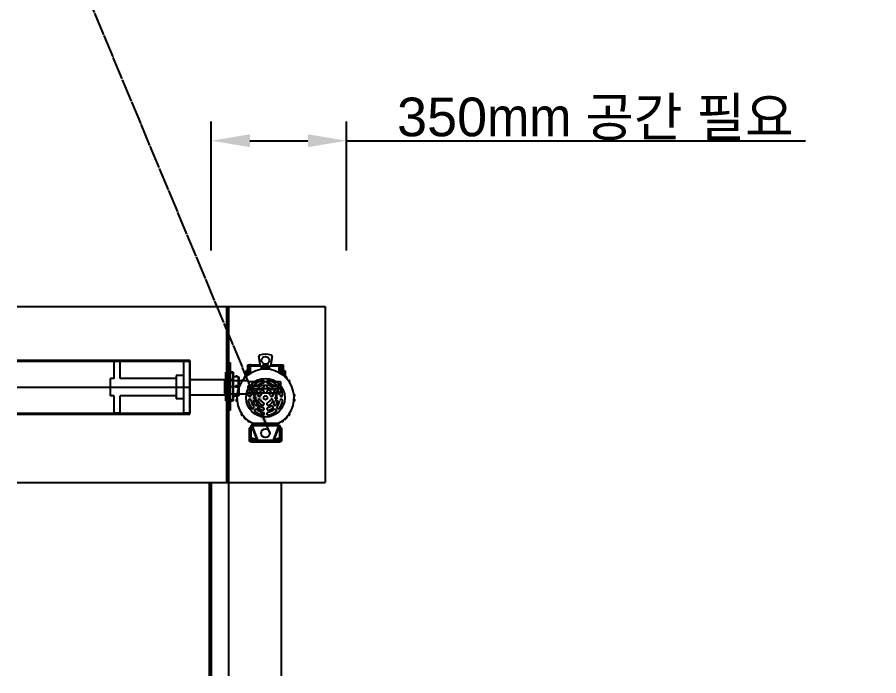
# Model space of a CAD drawing. Header units: millimetres. Extents: x 150937 to 394412, y 327166 to 584759.
# Drawn here: x 267111 to 269339, y 362486 to 364190 of the extents above; entities that cross this region are included whole.
import ezdxf

# ---------------------------------------------------------------- set-up
doc = ezdxf.new("R2010")
doc.units = ezdxf.units.MM
doc.linetypes.add('CEN', pattern=[62, 60, -1, 0, -1])
doc.layers.add('지시선', color=1, linetype='CEN', lineweight=20)
doc.layers.add('지시선문자', color=40, linetype='Continuous', lineweight=20)
doc.styles.get("Standard").update_dxf_attribs({"font": 'arial.ttf'})
doc.styles.add('돋움', font='')
doc.styles.get('돋움').set_extended_font_data('Dotum')
doc.dimstyles.new('ISO-25', dxfattribs={"dimtxt": 2.5, "dimasz": 2.5, "dimexe": 1.25, "dimexo": 0.625, "dimtad": 1, "dimtxsty": 'Standard', "dimcen": 2.5, "dimadec": 0, "dimazin": 0, "dimtfac": 1, "dimtmove": 0, "dimatfit": 3, "dimfxl": 0, "dimarcsym": 0})
doc.dimstyles.new('양쪽화살표지름', dxfattribs={"dimtxt": 3.5, "dimasz": 3.5, "dimexe": 2, "dimexo": 1.5, "dimgap": 0.8, "dimtad": 1, "dimdsep": 46, "dimtxsty": 'Standard', "dimcen": 0, "dimclrd": 1, "dimclre": 1, "dimclrt": 2, "dimazin": 2, "dimtfac": 1, "dimtmove": 0, "dimatfit": 1, "dimfxl": 0, "dimlwd": 25, "dimlwe": 25, "dimarcsym": 0})

# ---------------------------------------------------------------- blocks, each defined once
blk = doc.blocks.new('shaft_Motor')
for p, q in [((-195, 22.5), (-195, 67)), ((-180, 67), (-195, 67)), ((-180, 22.5), (-180, 67)), ((-15, -67), (-15, 67)), ((0, 67), (-15, 67)), ((0, 67), (0, -67)), ((0, -67), (0, 67)), ((-195, 22.5), (-205, 22.5)), ((-205, -22.5), (-205, 22.5)), ((-35, 22.5), (-180, 22.5)), ((-15, 30), (-35, 30)), ((-35, 30), (-35, -30)), ((0, 20), (90, 20)), ((90, 20), (90, -20)), ((90, 17.5), (150.3, 17.5)), ((150.3, 17.5), (150.3, 15)), ((150.3, 15), (235.3, 15)), ((150.3, 15), (235.3, 15)), ((150.3, 15), (235.3, 15)), ((235.3, 4), (154.3, 4)), ((235.3, 4), (154.3, 4)), ((235.3, 15), (235.3, -15)), ((0, -20), (90, -20)), ((90, -17.5), (150.3, -17.5)), ((150.3, -15), (235.3, -15)), ((150.3, -15), (150.3, -17.5)), ((235.3, -4), (154.3, -4)), ((-195, -22.5), (-205, -22.5)), ((-195, -67), (-195, -22.5)), ((-35, -22.5), (-180, -22.5)), ((-180, -67), (-180, -22.5)), ((-15, -30), (-35, -30)), ((-180, -67), (-195, -67)), ((0, -67), (-15, -67))]:
    blk.add_line(p, q)
blk.add_arc((154.3, 0), 4, 90, 270)
blk = doc.blocks.new('PF207')
at = {"color": 7, "linetype": 'Continuous', "lineweight": 25}
for p, q in [((-6.9, 61.1), (-12.2, 61.1)), ((-12.2, 0), (-12.2, 61.1)), ((-6.9, 61.1), (-6.9, 0)), ((-19.1, 37.4), (-19.1, 0)), ((0, 0), (0, 37.4)), ((-19.1, 0), (-19.1, -37.4)), ((-12.2, 0), (-19.1, 0)), ((-6.9, 0), (-12.2, 0)), ((-12.2, -61.1), (-12.2, 0)), ((-6.9, 0), (-6.9, -61.1)), ((0, 0), (-6.9, 0)), ((0, -37.4), (0, 0)), ((-12.2, -61.1), (-6.9, -61.1))]:
    blk.add_line(p, q, dxfattribs=at)
for start, end in [(93.9199, 104.2703), (75.7297, 86.0801), (255.7297, 266.0801), (273.9199, 284.2703)]:
    blk.add_arc((-9.5, 0), 38.6, start, end, dxfattribs=at)
blk = doc.blocks.new('SB207')
at = {"color": 7, "linetype": 'Continuous', "lineweight": 25}
for p, q in [((-32, 23.8), (-32, -23.8)), ((-30.9, 24.9), (-28.5, 24.9)), ((-30.9, 24.9), (-30.9, -24.9)), ((-28.4, 26.5), (-28.3, 26.6)), ((-28.4, 26.5), (-24.3, 26.5)), ((-28.4, 24.9), (-28.4, 26.5)), ((-28.3, 26.6), (-24.4, 26.6)), ((-24.3, 26.5), (-24.4, 26.6)), ((-24.3, 24.9), (-24.3, 26.5)), ((-24.2, 24.9), (-17, 24.9)), ((-17, 33.9), (-17, -33.9)), ((0, 33.9), (0, -33.9)), ((-28.4, 0), (-28.3, 0)), ((-27.8, 0), (-27.1, 1.3)), ((-27.1, -1.3), (-27.8, 0)), ((-27.1, 1.3), (-25.6, 1.3)), ((-25.6, 1.3), (-24.8, 0)), ((-24.8, 0), (-25.6, -1.3)), ((-24.3, 0), (-24.4, 0)), ((-15.7, 17.4), (-15.7, 17.3)), ((-14.1, 17.5), (-14.1, 17.4)), ((-25.6, -1.3), (-27.1, -1.3)), ((-30.9, -24.9), (-17, -24.9))]:
    blk.add_line(p, q, dxfattribs=at)
at = {"color": 8, "linetype": 'Continuous', "lineweight": 25, "flags": 128}
for points in [[(-14.9, 17.8), (-15.1, 17.8), (-15.3, 17.7), (-15.5, 17.6), (-15.6, 17.5), (-15.7, 17.4)], [(-14.9, 17.8), (-14.6, 17.8), (-14.4, 17.7), (-14.2, 17.6), (-14.1, 17.5), (-14.1, 17.4)]]:
    blk.add_lwpolyline(points, dxfattribs=at)
at = {"color": 7, "linetype": 'Continuous', "lineweight": 25}
for centre, radius, start, end in [((-30.9, 23.8), 1.11, 90, 180), ((-8.5, 17.9), 18.1, 113.3944, 118.0725), ((-8.5, 17.9), 18.1, 61.9275, 107.9883), ((-26.3, 0), 2.08, 0, 180), ((-26.3, 0), 2.08, 180, 0), ((-26.3, 0), 1.97, 0, 180), ((-26.3, 0), 1.97, 180, 0), ((-14.9, 17.4), 0.797, 36.225, 180), ((-14.9, 17.4), 0.797, 180, 217.8421), ((-30.9, -23.8), 1.11, 180, 270), ((-8.5, -17.9), 18.1, 241.9275, 298.0725)]:
    blk.add_arc(centre, radius, start, end, dxfattribs=at)
for points, knots in [([(-28.5, 24.9), (-28.5, 24.9), (-28.5, 24.9), (-28.4, 24.9), (-28.4, 24.9), (-28.4, 24.9), (-28.4, 24.9), (-28.3, 24.9), (-28.2, 24.9), (-28.1, 24.9), (-27.9, 24.9), (-27.5, 24.8), (-27.2, 24.8), (-26.8, 24.8), (-26.4, 24.8), (-25.9, 24.8), (-25.5, 24.8), (-25.2, 24.8), (-24.8, 24.9), (-24.6, 24.9), (-24.5, 24.9), (-24.4, 24.9), (-24.3, 24.9), (-24.2, 24.9), (-24.2, 24.9), (-24.2, 24.9)], [0, 0, 0, 0, 0.020614, 0.041068, 0.061446, 0.081834, 0.102318, 0.122983, 0.153783, 0.184691, 0.246129, 0.307831, 0.369636, 0.432049, 0.494822, 0.557905, 0.621181, 0.684275, 0.747518, 0.810551, 0.842266, 0.87388, 0.916083, 0.957875, 1, 1, 1, 1]), ([(-15.7, 34.5), (-15.7, 34.5), (-15.7, 34.5), (-15.7, 34.5), (-15.6, 34.5), (-15.6, 34.5), (-15.5, 34.6), (-15.4, 34.6), (-15.2, 34.7), (-14.9, 34.8), (-14.6, 34.9), (-14.3, 35), (-14.2, 35.1), (-14.1, 35.1), (-14.1, 35.1), (-14.1, 35.1), (-14.1, 35.1)], [0, 0, 0, 0, 0.029313, 0.058422, 0.08764, 0.117277, 0.177636, 0.23897, 0.36673, 0.499166, 0.631346, 0.75887, 0.820337, 0.881188, 0.940729, 1, 1, 1, 1]), ([(-24.2, 0), (-24.2, 0), (-24.2, 0.1), (-24.2, 0.3), (-24.2, 0.4), (-24.3, 0.5), (-24.3, 0.7), (-24.4, 0.9), (-24.6, 1.2), (-24.8, 1.5), (-25.1, 1.8), (-25.5, 2), (-25.9, 2.1), (-26.3, 2.1), (-26.7, 2.1), (-27.2, 2), (-27.5, 1.8), (-27.8, 1.5), (-28.1, 1.2), (-28.3, 0.9), (-28.4, 0.5), (-28.4, 0.3), (-28.5, 0.1), (-28.5, 0)], [0, 0, 0, 0, 0.020773, 0.041403, 0.061978, 0.082586, 0.103316, 0.124254, 0.186582, 0.249087, 0.311667, 0.374552, 0.437154, 0.499776, 0.561731, 0.625149, 0.687977, 0.750478, 0.81314, 0.875618, 0.917329, 0.958553, 1, 1, 1, 1]), ([(-28.5, 0), (-28.5, 0), (-28.5, -0.1), (-28.4, -0.3), (-28.4, -0.4), (-28.4, -0.5), (-28.3, -0.7), (-28.3, -0.9), (-28.1, -1.2), (-27.8, -1.5), (-27.5, -1.8), (-27.2, -2), (-26.8, -2.1), (-26.3, -2.1), (-25.9, -2.1), (-25.5, -2), (-25.1, -1.8), (-24.8, -1.5), (-24.6, -1.2), (-24.4, -0.9), (-24.3, -0.5), (-24.2, -0.3), (-24.2, -0.1), (-24.2, 0)], [0, 0, 0, 0, 0.02078, 0.041417, 0.061999, 0.082615, 0.103352, 0.124298, 0.186627, 0.249133, 0.3117, 0.374573, 0.437162, 0.499771, 0.561713, 0.625118, 0.687934, 0.750423, 0.813087, 0.875567, 0.917295, 0.958536, 1, 1, 1, 1]), ([(-15.7, 17.3), (-15.7, 17.2), (-15.7, 17.2), (-15.7, 17.1), (-15.6, 17.1), (-15.6, 17), (-15.5, 16.9), (-15.4, 16.8), (-15.2, 16.7), (-14.9, 16.7), (-14.6, 16.8), (-14.3, 17), (-14.2, 17.2), (-14.1, 17.3), (-14.1, 17.4), (-14.1, 17.5), (-14.1, 17.6)], [0, 0, 0, 0, 0.02938, 0.058534, 0.087777, 0.117425, 0.177607, 0.238635, 0.366691, 0.49907, 0.631513, 0.759071, 0.820663, 0.881746, 0.940965, 1, 1, 1, 1]), ([(-14.1, 17.6), (-14.1, 17.6), (-14.1, 17.7), (-14.1, 17.8), (-14.2, 17.9), (-14.3, 18), (-14.4, 18), (-14.4, 18)], [0, 0, 0, 0, 0.196219, 0.397516, 0.604694, 0.818489, 1, 1, 1, 1])]:
    blk.add_open_spline(points, degree=3, knots=knots, dxfattribs=at)
blk = doc.blocks.new('bearing_pf207')
for name, p in [('PF207', (0, 0)), ('SB207', (-1, 0))]:
    blk.add_blockref(name, p)
blk = doc.blocks.new('C3DRUMRIGHT')
for p, q in [((-501.7, 455.8), (294.4, 455.8)), ((40, 455.8), (40, 0)), ((45, 455.8), (45, 0)), ((294.4, 455.8), (294.4, 0)), ((-501.7, 316.8), (-55.6, 316.8)), ((-501.7, 314.3), (-55.6, 314.3)), ((-55.6, 176.8), (-55.6, 316.8)), ((-501.7, 246.8), (-55.6, 246.8)), ((-501.7, 179.3), (-55.6, 179.3)), ((-501.7, 176.8), (-55.6, 176.8)), ((-501.7, 0), (294.4, 0)), ((-5.6, 0), (-5.6, -500)), ((0, 0), (0, -500)), ((44.8, 0), (44.9, -500)), ((180.6, 0), (180.6, -500))]:
    blk.add_line(p, q)
at = {"color": 7, "linetype": 'Continuous', "lineweight": 25}
for p, q in [((127.6, 301.4), (123.5, 326.3)), ((157.4, 326.3), (153.3, 301.4)), ((94.4, 277.3), (94.4, 304.8)), ((94.4, 304.8), (127.1, 304.8)), ((94.4, 294.8), (100.9, 294.8)), ((98.9, 280.6), (98.9, 304.6)), ((100.9, 304.6), (98.9, 304.6)), ((100.1, 302.2), (127.5, 302.2)), ((100.9, 304.6), (100.9, 304.8)), ((100.9, 299), (100.9, 281.9)), ((132.9, 300.4), (129.7, 300.4)), ((130.4, 298.4), (150.4, 298.4)), ((130.4, 295.2), (130.4, 298.4)), ((136.9, 295.2), (130.4, 295.2)), ((131.9, 292.8), (132, 294.2)), ((133.9, 303.7), (132.9, 303.1)), ((132.9, 299), (132.9, 303.1)), ((147.9, 299), (132.9, 299)), ((146.9, 303.7), (133.9, 303.7)), ((134.6, 299), (134.6, 298.4)), ((135.4, 295.2), (135.4, 298.4)), ((136.4, 295.2), (136.4, 293.2)), ((136.4, 294.2), (144.4, 294.2)), ((140.4, 303.7), (136.7, 303.1)), ((136.7, 299), (136.7, 303.1)), ((136.9, 298.4), (136.9, 295.2)), ((144.2, 303.1), (140.4, 303.7)), ((143.9, 295.2), (143.9, 298.4)), ((150.4, 295.2), (143.9, 295.2)), ((144.2, 299), (144.2, 303.1)), ((144.4, 293.2), (144.4, 295.2)), ((145.4, 298.4), (145.4, 295.2)), ((146.3, 298.4), (146.3, 299)), ((147.9, 303.1), (146.9, 303.7)), ((147.9, 299), (147.9, 303.1)), ((151.2, 300.4), (147.9, 300.4)), ((148.9, 294.2), (149, 292.8)), ((150.4, 298.4), (150.4, 295.2)), ((153.4, 302.2), (175.4, 302.2)), ((153.8, 304.8), (186.4, 304.8)), ((175.4, 304.8), (175.4, 284.5)), ((180.1, 302.1), (175.4, 302.1)), ((177.9, 283.1), (177.9, 296.5)), ((179.9, 295), (180, 295.3)), ((179.9, 295), (179.9, 281.9)), ((186.4, 292.8), (179.9, 292.8)), ((181.7, 304.8), (181.9, 304.8)), ((181.9, 304.8), (181.9, 280.6)), ((186.4, 304.8), (186.4, 277.3)), ((84.4, 267.7), (84.4, 268.3)), ((85, 268.3), (84.4, 268.3)), ((90.4, 289.3), (89.4, 288.3)), ((89.4, 275), (89.4, 288.3)), ((94.4, 289.3), (90.4, 289.3)), ((90.4, 275.2), (90.4, 289.3)), ((91.4, 275.3), (92.1, 275.3)), ((91.4, 275.3), (91.4, 274.8)), ((95.4, 278.1), (95.4, 280.5)), ((96.2, 281.3), (98.1, 281.3)), ((182.7, 281.3), (184.6, 281.3)), ((185.4, 280.5), (185.4, 278.1)), ((190.4, 289.3), (186.4, 289.3)), ((188.8, 275.3), (189.4, 275.3)), ((189.4, 274.8), (189.4, 275.3)), ((191.4, 288.3), (190.4, 289.3)), ((190.4, 289.3), (190.4, 275.2)), ((191.4, 288.3), (191.4, 275)), ((196.4, 268.3), (195.9, 268.3)), ((196.4, 268.3), (196.4, 267.7)), ((78.4, 261.6), (78.4, 263.5)), ((79.2, 264.3), (81.7, 264.3)), ((197, 267), (197, 267)), ((199.2, 264.3), (201.6, 264.3)), ((202.4, 263.5), (202.4, 261.6)), ((66.5, 223.3), (64.5, 223.3)), ((65.6, 227.8), (66.9, 227.9)), ((213.9, 227.9), (216, 227.7)), ((216.3, 223.3), (214.3, 223.3)), ((64.5, 215.3), (66.5, 215.3)), ((66.9, 210.8), (65.6, 210.9)), ((216, 210.9), (213.9, 210.8)), ((214.3, 215.3), (216.3, 215.3)), ((78.4, 175.1), (78.4, 177)), ((81.7, 174.3), (79.2, 174.3)), ((84.4, 170.3), (84.4, 170.9)), ((84.4, 170.3), (85, 170.3)), ((91.4, 163.9), (91.4, 163.3)), ((92.1, 163.3), (91.4, 163.3)), ((95.4, 158.1), (95.4, 160.6)), ((98.1, 157.3), (96.2, 157.3)), ((184.6, 157.3), (182.7, 157.3)), ((185.4, 160.6), (185.4, 158.1)), ((189.4, 163.3), (188.8, 163.3)), ((189.4, 163.3), (189.4, 163.9)), ((195.9, 170.3), (196.4, 170.3)), ((196.4, 170.9), (196.4, 170.3)), ((201.6, 174.3), (199.2, 174.3)), ((202.4, 177), (202.4, 175.1)), ((97.9, 138.4), (97.9, 109.5)), ((98.7, 111.1), (98.7, 138.4)), ((99.9, 136.3), (99.9, 109.6)), ((101.9, 114.9), (101.9, 136.2)), ((103.1, 144.5), (102.9, 144.8)), ((102.9, 115.8), (102.9, 144.8)), ((103.5, 144.3), (103.1, 144.5)), ((103.5, 115.3), (103.5, 144.3)), ((104.6, 148.5), (104.4, 148.4)), ((104.5, 146.5), (105.9, 147)), ((104.5, 146.5), (118.1, 109.9)), ((104.6, 148.5), (105.9, 147)), ((105.9, 147), (120, 109.2)), ((107.9, 147.8), (107.9, 153.3)), ((107.9, 149.8), (172.9, 149.8)), ((107.9, 147.8), (172.9, 147.8)), ((115.4, 149.8), (115.4, 153.3)), ((160.9, 109.2), (175, 147)), ((162.8, 109.9), (176.4, 146.5)), ((165.4, 149.8), (165.4, 153.3)), ((172.9, 147.8), (172.9, 153.3)), ((175, 147), (176.3, 148.5)), ((175, 147), (176.4, 146.5)), ((176.5, 148.4), (176.3, 148.5)), ((177.8, 144.5), (177.4, 144.3)), ((177.4, 144.3), (177.4, 115.3)), ((177.8, 144.5), (177.9, 144.8)), ((177.9, 115.8), (177.9, 144.8)), ((178.9, 136.2), (178.9, 114.9)), ((180.9, 109.5), (180.9, 136.3)), ((182.1, 138.4), (182.1, 111)), ((182.9, 109.5), (182.9, 138.4)), ((117.4, 108.7), (102.8, 114.1)), ((118.1, 109.9), (103.5, 115.3)), ((177.4, 115.3), (162.8, 109.9)), ((178.1, 114.1), (163.5, 108.7)), ((172.7, 108.3), (106.4, 108.3)), ((106.4, 108), (174.4, 108)), ((106.4, 105.6), (106.4, 108)), ((106.4, 106.4), (174.4, 106.4)), ((106.4, 105.6), (174.4, 105.6)), ((114.8, 105.6), (114.9, 105.5)), ((116.9, 105.5), (116.9, 105.6)), ((163.3, 105.5), (116.9, 105.5)), ((118.1, 109.9), (119, 109.4)), ((120, 109.2), (119, 109.4)), ((120, 109.2), (160.9, 109.2)), ((160.9, 108.3), (120, 108.3)), ((161.9, 109.4), (160.9, 109.2)), ((161.9, 109.4), (162.8, 109.9)), ((163.3, 105.5), (163.3, 105.6)), ((165.3, 105.5), (165.5, 105.6)), ((174.4, 108), (174.4, 105.6))]:
    blk.add_line(p, q, dxfattribs=at)
at = {"color": 7, "linetype": 'Continuous', "lineweight": 25, "flags": 128}
for points in [[(102.9, 143.3), (102.8, 143.2), (101.1, 142.4), (99.7, 141.4), (98.7, 140.5), (98.1, 139.4), (97.9, 138.4)], [(98.7, 138.4), (98.9, 139.4), (99.5, 140.4), (100.5, 141.3), (101.8, 142.2), (102.9, 142.8)], [(102.9, 140.8), (101.8, 140.2), (100.5, 139.3), (99.5, 138.3), (98.9, 137.3), (98.7, 136.3)], [(182.9, 138.4), (182.7, 139.4), (182.1, 140.5), (181.1, 141.4), (179.8, 142.4), (178.1, 143.2), (177.9, 143.3)], [(177.9, 142.8), (179.1, 142.2), (180.4, 141.3), (181.4, 140.4), (181.9, 139.4), (182.1, 138.4)], [(182.1, 136.3), (181.9, 137.3), (181.4, 138.3), (180.4, 139.3), (179.1, 140.2), (177.9, 140.8)], [(97.9, 111.1), (98.1, 110.5), (98.6, 109.9), (99.4, 109.4), (100.4, 108.9), (101.7, 108.5), (103.2, 108.2), (104.8, 108), (106.4, 108)], [(97.9, 109.5), (98.1, 108.9), (98.6, 108.3), (99.4, 107.8), (100.4, 107.3), (101.7, 106.9), (103.2, 106.6), (104.8, 106.4), (106.4, 106.4)], [(106.4, 108.3), (104.9, 108.3), (103.5, 108.5), (102.2, 108.7), (101, 109.1), (100, 109.5), (99.3, 110), (98.9, 110.6), (98.7, 111.1)], [(99.9, 110.1), (100.1, 109.5), (100.1, 109.5)], [(182.1, 111), (181.9, 110.4), (181.4, 109.8), (180.5, 109.3), (179.2, 108.8), (177.8, 108.5), (176.1, 108.3), (174.4, 108.2), (172.7, 108.3)], [(174.4, 108), (176.1, 108), (177.7, 108.2), (179.2, 108.5), (180.4, 108.9), (181.5, 109.4), (182.3, 109.9), (182.8, 110.5), (182.9, 111.1)], [(174.4, 106.4), (176.1, 106.4), (177.7, 106.6), (179.2, 106.9), (180.4, 107.3), (181.5, 107.8), (182.3, 108.3), (182.8, 108.9), (182.9, 109.5)], [(180.7, 109.4), (180.8, 109.5), (180.9, 110.1)]]:
    blk.add_lwpolyline(points, dxfattribs=at)
at = {"color": 7, "linetype": 'Continuous', "lineweight": 25}
for centre, radius in [((140.4, 316.4), 10), ((140.4, 219.3), 50), ((140.4, 219.3), 5), ((112.9, 219.3), 2.75), ((167.9, 219.3), 2.75), ((140.4, 127.7), 11.5)]:
    blk.add_circle(centre, radius, dxfattribs=at)
for centre, radius, start, end in [((126.4, 326.8), 3, 111.0372, 189.4323), ((140.4, 290.4), 42, 68.9628, 111.0372), ((154.4, 326.8), 3, 350.5677, 68.9628), ((140.4, 219.3), 74, 296.888, 243.112), ((127.4, 298.4), 3, 41.8103, 86.5697), ((132.8, 294.1), 0.8, 95.8268, 175.8213), ((140.4, 219.3), 76, 93.017, 95.8268), ((140.4, 219.3), 76, 84.1732, 86.983), ((148.1, 294.1), 0.8, 4.1787, 84.1732), ((153.4, 298.4), 3, 93.4303, 138.1897), ((91.4, 268.3), 7, 90, 180), ((96.2, 280.5), 0.8, 90, 180), ((98.1, 280.5), 0.8, 4.7328, 90), ((182.7, 280.5), 0.8, 90, 175.2672), ((184.6, 280.5), 0.8, 0, 90), ((189.4, 268.3), 7, 0, 90), ((79.2, 263.5), 0.8, 90, 180), ((79.2, 261.6), 0.8, 180, 265.2672), ((140.4, 219.3), 45, 143.3129, 170.2892), ((107.2, 244.1), 3.5, 323.3129, 143.3129), ((115.6, 252.6), 3.5, 126.6871, 306.6871), ((140.4, 219.3), 45, 99.7108, 126.6871), ((140.4, 219.3), 38, 99.7108, 126.6871), ((124.3, 244), 3.5, 123.2647, 303.2647), ((140.4, 219.3), 33, 103.7265, 123.2647), ((133.4, 248), 3.5, 283.7265, 103.7265), ((133.4, 260.2), 3.5, 279.7108, 99.7108), ((147.4, 260.2), 3.5, 80.2892, 260.2892), ((147.4, 248), 3.5, 76.2735, 256.2735), ((140.4, 219.3), 38, 53.3129, 80.2892), ((140.4, 219.3), 45, 53.3129, 80.2892), ((140.4, 219.3), 33, 56.7353, 76.2735), ((156.6, 244), 3.5, 236.7353, 56.7353), ((165.2, 252.6), 3.5, 233.3129, 53.3129), ((173.7, 244.1), 3.5, 36.6871, 216.6871), ((140.4, 219.3), 45, 9.7108, 36.6871), ((201.6, 263.5), 0.8, 0, 90), ((201.6, 261.6), 0.8, 274.7328, 0), ((140.4, 219.3), 76, 174.1732, 176.983), ((65.6, 227), 0.8, 94.1787, 174.1732), ((99.5, 226.3), 3.5, 170.2892, 350.2892), ((140.4, 219.3), 38, 143.3129, 170.2892), ((112.5, 228.8), 3.5, 161.214, 341.214), ((140.4, 219.3), 33, 146.7353, 161.214), ((115.8, 235.5), 3.5, 326.7353, 146.7353), ((140.4, 219.3), 26, 146.7353, 161.214), ((124.4, 226.3), 3.5, 156.4218, 336.4218), ((140.4, 219.3), 21, 113.5782, 156.4218), ((140.4, 219.3), 26, 103.7265, 123.2647), ((140.4, 219.3), 14, 113.5782, 156.4218), ((133.4, 235.4), 3.5, 293.5782, 113.5782), ((147.4, 235.4), 3.5, 66.4218, 246.4218), ((140.4, 219.3), 14, 23.5782, 66.4218), ((140.4, 219.3), 26, 56.7353, 76.2735), ((140.4, 219.3), 21, 23.5782, 66.4218), ((156.5, 226.3), 3.5, 203.5782, 23.5782), ((165.1, 235.5), 3.5, 33.2647, 213.2647), ((140.4, 219.3), 26, 18.786, 33.2647), ((168.4, 228.8), 3.5, 198.786, 18.786), ((140.4, 219.3), 33, 18.786, 33.2647), ((140.4, 219.3), 38, 9.7108, 36.6871), ((181.3, 226.3), 3.5, 189.7108, 9.7108), ((140.4, 219.3), 76, 3.017, 6.3332), ((140.4, 219.3), 76, 183.017, 185.8268), ((65.6, 211.7), 0.8, 185.8268, 265.8213), ((99.5, 212.3), 3.5, 9.7108, 189.7108), ((140.4, 219.3), 45, 189.7108, 216.6871), ((140.4, 219.3), 38, 189.7108, 216.6871), ((112.5, 209.8), 3.5, 18.786, 198.786), ((140.4, 219.3), 33, 198.786, 213.2647), ((115.8, 203.1), 3.5, 213.2647, 33.2647), ((140.4, 219.3), 26, 198.786, 213.2647), ((124.4, 212.3), 3.5, 23.5782, 203.5782), ((140.4, 219.3), 21, 203.5782, 246.4218), ((140.4, 219.3), 14, 203.5782, 246.4218), ((133.4, 203.3), 3.5, 246.4218, 66.4218), ((147.4, 203.3), 3.5, 113.5782, 293.5782), ((140.4, 219.3), 14, 293.5782, 336.4218), ((140.4, 219.3), 21, 293.5782, 336.4218), ((156.5, 212.3), 3.5, 336.4218, 156.4218), ((165.1, 203.1), 3.5, 146.7353, 326.7353), ((140.4, 219.3), 26, 326.7353, 341.214), ((168.4, 209.8), 3.5, 341.214, 161.214), ((140.4, 219.3), 33, 326.7353, 341.214), ((140.4, 219.3), 38, 323.3129, 350.2892), ((140.4, 219.3), 45, 323.3129, 350.2892), ((181.3, 212.3), 3.5, 350.2892, 170.2892), ((140.4, 219.3), 76, 353.6668, 356.983), ((107.2, 194.5), 3.5, 216.6871, 36.6871), ((115.6, 186), 3.5, 53.3129, 233.3129), ((140.4, 219.3), 45, 233.3129, 260.2892), ((140.4, 219.3), 38, 233.3129, 260.2892), ((124.3, 194.7), 3.5, 56.7353, 236.7353), ((140.4, 219.3), 33, 236.7353, 256.2735), ((140.4, 219.3), 26, 236.7353, 256.2735), ((133.4, 190.7), 3.5, 256.2735, 76.2735), ((133.4, 178.4), 3.5, 260.2892, 80.2892), ((147.4, 190.7), 3.5, 103.7265, 283.7265), ((147.4, 178.4), 3.5, 99.7108, 279.7108), ((140.4, 219.3), 26, 283.7265, 303.2647), ((140.4, 219.3), 38, 279.7108, 306.6871), ((140.4, 219.3), 45, 279.7108, 306.6871), ((140.4, 219.3), 33, 283.7265, 303.2647), ((156.6, 194.7), 3.5, 303.2647, 123.2647), ((165.2, 186), 3.5, 306.6871, 126.6871), ((173.7, 194.5), 3.5, 143.3129, 323.3129), ((79.2, 177), 0.8, 94.7328, 180), ((79.2, 175.1), 0.8, 180, 270), ((91.4, 170.3), 7, 180, 270), ((96.2, 158.1), 0.8, 180, 270), ((98.1, 158.1), 0.8, 270, 355.2672), ((182.7, 158.1), 0.8, 184.7328, 270), ((184.6, 158.1), 0.8, 270, 0), ((189.4, 170.3), 7, 270, 0), ((201.6, 175.1), 0.8, 270, 0), ((201.6, 177), 0.8, 0, 85.2672), ((104.9, 135.6), 5.03, 113.0736, 171.169), ((102, 137.1), 0.966, 267.9612, 357.8047), ((107.9, 144.8), 5, 90, 132.2044), ((172.9, 144.8), 5, 47.7956, 90), ((176, 135.6), 5.03, 8.831, 66.9264), ((178.9, 137.1), 0.966, 182.1953, 272.0388), ((102, 115.8), 0.966, 267.9612, 357.8047), ((102.2, 115.2), 1.3, 297.0934, 1.5071), ((103.6, 116), 0.736, 195.8583, 260.4687), ((177.2, 116), 0.736, 279.5313, 344.1417), ((178.6, 115.2), 1.3, 178.4929, 242.9066), ((178.9, 115.8), 0.966, 182.1953, 272.0388)]:
    blk.add_arc(centre, radius, start, end, dxfattribs=at)
for points, knots in [([(98.9, 304.6), (98.9, 304.6), (99, 304.6), (99, 304.6), (99, 304.6), (99.1, 304.5), (99.2, 304.4), (99.5, 304.1), (99.8, 303.4), (100, 302.6), (100.1, 302.2)], [0, 0, 0, 0, 0.002452, 0.005692, 0.011871, 0.035325, 0.128205, 0.297768, 0.643937, 1, 1, 1, 1]), ([(100.1, 302.2), (100.2, 301.8), (100.5, 301), (100.9, 299.9), (100.9, 299.3), (100.9, 299)], [0, 0, 0, 0, 0.389976, 0.779559, 1, 1, 1, 1]), ([(129.7, 300.4), (129.8, 300.2), (130.1, 299.9), (130.3, 299.4), (130.4, 298.9), (130.4, 298.6), (130.4, 298.4), (130.4, 298.4), (130.4, 298.4)], [0, 0, 0, 0, 0.199914, 0.400833, 0.526397, 0.72358, 0.920456, 1, 1, 1, 1]), ([(136.7, 303.1), (136.4, 303.3), (135.7, 303.6), (134.4, 303.8), (133.5, 303.4), (132.9, 303.1)], [0, 0, 0, 0, 0.26498, 0.535708, 1, 1, 1, 1]), ([(136.9, 295.2), (136.9, 295.2), (136.9, 295), (136.9, 294.9), (136.8, 294.8), (136.7, 294.8), (136.5, 294.7), (136.5, 294.7), (136.4, 294.7)], [0, 0, 0, 0, 0.218776, 0.437732, 0.503698, 0.715194, 0.926706, 1, 1, 1, 1]), ([(144.4, 294.7), (144.4, 294.7), (144.3, 294.7), (144.2, 294.8), (144.1, 294.9), (144, 295), (143.9, 295.1), (143.9, 295.2), (143.9, 295.2)], [0, 0, 0, 0, 0.2111893, 0.4223746, 0.4962637, 0.7109101, 0.9254329, 1, 1, 1, 1]), ([(147.9, 303.1), (147.6, 303.3), (147, 303.6), (145.7, 303.8), (144.8, 303.4), (144.2, 303.1)], [0, 0, 0, 0, 0.26498, 0.535708, 1, 1, 1, 1]), ([(150.4, 298.4), (150.4, 298.4), (150.4, 298.5), (150.5, 298.8), (150.5, 299.1), (150.6, 299.5), (150.8, 300), (151.1, 300.3), (151.2, 300.4)], [0, 0, 0, 0, 0.202171, 0.404439, 0.473483, 0.655916, 0.838356, 1, 1, 1, 1]), ([(177.9, 296.5), (178, 297), (178.1, 297.9), (178.8, 299.3), (179.6, 300.7), (179.9, 301.6), (180.1, 302.1)], [0, 0, 0, 0, 0.248462, 0.499814, 0.751513, 1, 1, 1, 1]), ([(180, 295.3), (180, 295.9), (180.1, 297.4), (180.7, 299.6), (180.9, 301.1), (181, 301.8)], [0, 0, 0, 0, 0.260039, 0.616145, 1, 1, 1, 1]), ([(180.1, 302.1), (180.1, 302.5), (180.3, 303.4), (180.4, 303.9), (180.5, 304.1)], [0, 0, 0, 0, 0.528048, 1, 1, 1, 1]), ([(180.1, 302.1), (180.3, 302.1), (180.6, 302), (180.9, 301.9), (181, 301.8)], [0, 0, 0, 0, 0.5597108, 1, 1, 1, 1]), ([(180.5, 304.1), (180.6, 304.3), (180.8, 304.7), (181.3, 304.8), (181.5, 304.8)], [0, 0, 0, 0, 0.503873, 1, 1, 1, 1]), ([(181, 301.8), (181, 302.3), (181.1, 303.1), (181.2, 303.9), (181.3, 304.4), (181.5, 304.7), (181.6, 304.8), (181.7, 304.8)], [0, 0, 0, 0, 0.266323, 0.504934, 0.676408, 0.839465, 1, 1, 1, 1]), ([(181.7, 304.8), (181.7, 304.8), (181.6, 304.8), (181.5, 304.8), (181.5, 304.8)], [0, 0, 0, 0, 0.559979, 1, 1, 1, 1]), ([(102.9, 138.3), (102.7, 138), (102.1, 137.3), (102, 136.6), (101.9, 136.2)], [0, 0, 0, 0, 0.4349121, 1, 1, 1, 1]), ([(102.9, 144.8), (103, 145.1), (103, 145.8), (103.4, 147.1), (104, 147.9), (104.4, 148.4)], [0, 0, 0, 0, 0.232172, 0.482812, 1, 1, 1, 1]), ([(103.5, 144.3), (103.5, 144.5), (103.6, 144.9), (103.8, 145.8), (104.2, 146.2), (104.5, 146.5)], [0, 0, 0, 0, 0.2175721, 0.4607654, 1, 1, 1, 1]), ([(104.6, 148.5), (104.5, 148.4), (104.3, 148.2), (104.2, 147.6), (104.2, 147.1), (104.4, 146.7), (104.5, 146.5)], [0, 0, 0, 0, 0.243425, 0.5, 0.756575, 1, 1, 1, 1]), ([(107, 153.3), (110.2, 153.3), (116.6, 153.3), (126.6, 153.3), (136.7, 153.3), (145.7, 153.3), (153.7, 153.3), (160.4, 153.3), (167.2, 153.3), (171.7, 153.3), (173.9, 153.3)], [0, 0, 0, 0, 0.146909, 0.293776, 0.444213, 0.594636, 0.695424, 0.79622, 0.898105, 1, 1, 1, 1]), ([(176.3, 148.5), (176.4, 148.4), (176.6, 148.2), (176.7, 147.6), (176.6, 147.1), (176.5, 146.7), (176.4, 146.5)], [0, 0, 0, 0, 0.243425, 0.5, 0.756575, 1, 1, 1, 1]), ([(176.4, 146.5), (176.6, 146.2), (177, 145.8), (177.3, 144.9), (177.3, 144.5), (177.4, 144.3)], [0, 0, 0, 0, 0.539235, 0.782428, 1, 1, 1, 1]), ([(176.5, 148.4), (176.9, 147.9), (177.5, 147.1), (177.9, 145.8), (177.9, 145.1), (177.9, 144.8)], [0, 0, 0, 0, 0.517188, 0.767824, 1, 1, 1, 1]), ([(178.9, 136.2), (178.9, 136.6), (178.8, 137.3), (178.2, 138), (177.9, 138.3)], [0, 0, 0, 0, 0.610272, 1, 1, 1, 1]), ([(97.9, 109.5), (98, 109.3), (98, 108.7), (98.5, 108), (99.1, 107.4), (99.8, 106.9), (100.8, 106.4), (101.9, 106.1), (103, 105.9), (104, 105.7), (105.1, 105.6), (105.9, 105.6), (106.4, 105.6)], [0, 0, 0, 0, 0.091048, 0.190744, 0.299061, 0.401299, 0.503204, 0.629091, 0.729599, 0.805691, 0.879053, 1, 1, 1, 1]), ([(114.9, 105.5), (115.2, 105.5), (115.8, 105.5), (116.5, 105.5), (116.9, 105.5)], [0, 0, 0, 0, 0.47449, 1, 1, 1, 1]), ([(120, 108.3), (119.7, 108.3), (119.3, 108.3), (118.3, 108.4), (117.8, 108.6), (117.4, 108.7)], [0, 0, 0, 0, 0.2395524, 0.4913686, 1, 1, 1, 1]), ([(163.5, 108.7), (163.1, 108.6), (162.5, 108.4), (161.6, 108.3), (161.1, 108.3), (160.9, 108.3)], [0, 0, 0, 0, 0.5086314, 0.7604476, 1, 1, 1, 1]), ([(163.3, 105.5), (163.7, 105.5), (164.4, 105.5), (165, 105.5), (165.3, 105.5)], [0, 0, 0, 0, 0.483244, 1, 1, 1, 1]), ([(174.4, 105.6), (175, 105.6), (175.7, 105.6), (176.8, 105.7), (177.7, 105.8), (178.7, 106), (179.6, 106.3), (180.5, 106.6), (181.2, 107), (181.9, 107.5), (182.4, 108), (182.8, 108.7), (183, 109.2), (182.9, 109.5), (182.9, 109.5)], [0, 0, 0, 0, 0.128718, 0.180091, 0.264244, 0.349367, 0.438729, 0.529964, 0.622628, 0.716674, 0.810814, 0.901951, 0.992644, 1, 1, 1, 1])]:
    blk.add_open_spline(points, degree=3, knots=knots, dxfattribs=at)
for points in [[(179.4, 296), (179.3, 296.1), (179.1, 296.2), (178.7, 296.4), (178.3, 296.5), (178.1, 296.5), (177.9, 296.5)], [(179.4, 296), (179.4, 296), (179.6, 295.8), (179.8, 295.5), (179.9, 295.3), (179.9, 295.1), (179.9, 295)], [(105.9, 147), (106.2, 147.3), (106.8, 147.7), (107.6, 147.8), (107.9, 147.8)], [(172.9, 147.8), (173.3, 147.8), (174.1, 147.7), (174.7, 147.3), (175, 147)], [(102.8, 114.1), (102.6, 114.2), (102.1, 114.4), (102, 114.7), (101.9, 114.9)], [(178.9, 114.9), (178.9, 114.7), (178.8, 114.4), (178.3, 114.2), (178.1, 114.1)], [(117.9, 109.1), (117.9, 109.1), (117.8, 109), (117.7, 108.8), (117.5, 108.7), (117.4, 108.7), (117.4, 108.7)], [(118.1, 109.9), (118.1, 109.8), (118.1, 109.7), (118, 109.5), (118, 109.3), (117.9, 109.2), (117.9, 109.1)], [(120, 108.6), (120, 108.7), (120, 108.9), (120, 109.1), (120, 109.2)], [(120, 108.3), (120, 108.3), (120, 108.4), (120, 108.6), (120, 108.6)], [(160.9, 109.2), (160.9, 109.1), (160.9, 108.9), (160.9, 108.7), (160.9, 108.6)], [(160.9, 108.6), (160.9, 108.6), (160.9, 108.4), (160.9, 108.3), (160.9, 108.3)], [(163, 109.1), (163, 109.2), (162.9, 109.3), (162.8, 109.5), (162.8, 109.7), (162.8, 109.8), (162.8, 109.9)], [(163.5, 108.7), (163.4, 108.7), (163.3, 108.7), (163.2, 108.8), (163.1, 109), (163, 109.1), (163, 109.1)]]:
    blk.add_open_spline(points, degree=3, dxfattribs=at)
blk.add_blockref('shaft_Motor', (-55.6, 246.8))
at = {"xscale": -1}
blk.add_blockref('bearing_pf207', (38.1, 248.6), dxfattribs=at)
blk = doc.blocks.new('*D189')
at = {"color": 161, "lineweight": -2, "transparency": 16777216}
for p, q in [((3000, 3600), (3000, 3934.4)), ((3350, 3600), (3350, 3934.4)), ((3100, 3884.4), (3250, 3884.4)), ((3350, 3884.4), (4537.1, 3884.4))]:
    blk.add_line(p, q, dxfattribs=at)
at = {"color": 161, "transparency": 16777216}
for points in [[(3100, 3901.1), (3100, 3867.8), (3000, 3884.4)], [(3250, 3901.1), (3250, 3867.8), (3350, 3884.4)]]:
    blk.add_solid(points, dxfattribs=at)
at = {"color": 6, "transparency": 16777216, "insert": (3993.5, 3940.8), "char_height": 100, "attachment_point": 5}
blk.add_mtext('350{\\fGulim|b0|i0|c129|p50;mm 공간 필요}', dxfattribs=at)
blk = doc.blocks.new('c3dim350mm')
dim = blk.add_linear_dim(base=(350, 884.4), p1=(0, 0), p2=(350, 0), text='<>{\\fGulim|b0|i0|c129|p50;mm 공간 필요}', dimstyle='ISO-25', override={"dimtxt": 100, "dimasz": 100, "dimexe": 50, "dimexo": 600, "dimdec": 0, "dimclrd": 161, "dimclre": 161, "dimclrt": 6})
dim.commit()
dim.dimension.update_dxf_attribs({"geometry": '*D189', "text_midpoint": (993.5, 940.8), "insert": (-3000, -3000)})
blk = doc.blocks.new('지시선_motor')
at = {"layer": '지시선문자', "insert": (-515.9, 1742.7), "char_height": 130, "attachment_point": 1, "style": '돋움'}
blk.add_mtext('1.MOTOR/ENCODER\\P(SUMITOMO MOTOR 적용)\\PMADE IN JAPAN', dxfattribs=at)
at = {"layer": '지시선'}
blk.add_leader([(1.3, -0.9), (-476.2, 1144.4)], dimstyle='양쪽화살표지름', override={"dimasz": 120, "dimgap": 0.8, "dimtad": 0}, dxfattribs=at)

msp = doc.modelspace()

# ---------------------------------------------------------------- block references
for name, p in [('지시선_motor', (267763.543, 363113.986)), ('c3dim350mm', (267612.543, 362985.986)), ('C3DRUMRIGHT', (267612.543, 362985.986))]:
    msp.add_blockref(name, p)

doc.saveas('drawing.dxf')
